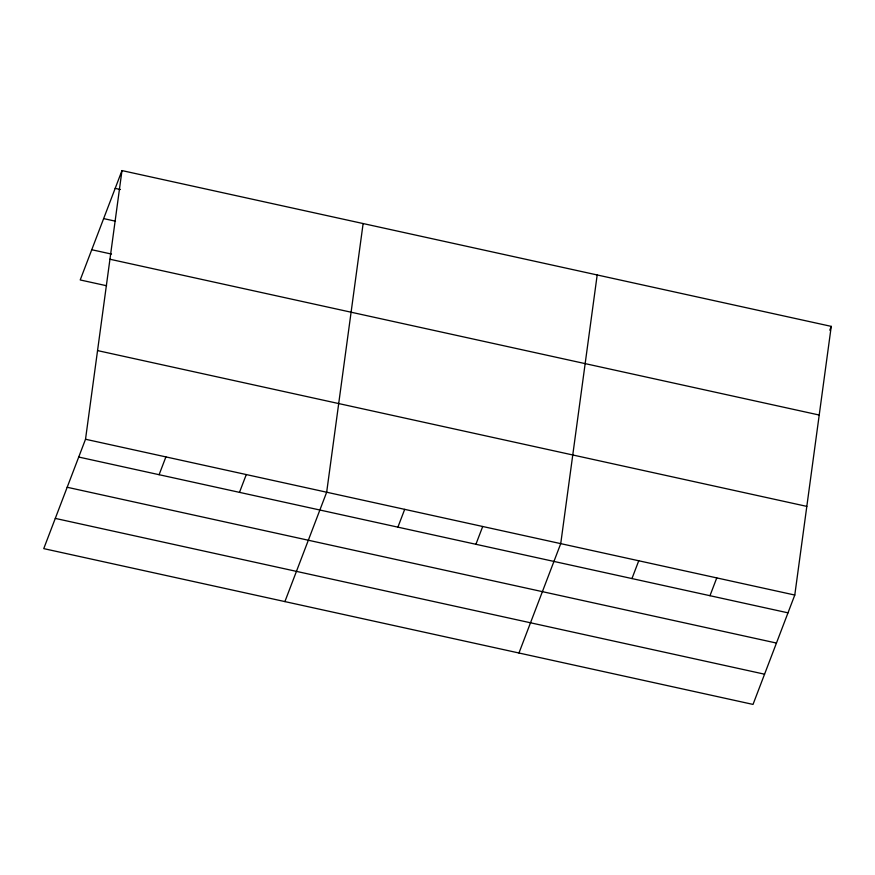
<?xml version="1.0" encoding="UTF-8"?>
<svg xmlns="http://www.w3.org/2000/svg" width="875" height="875" viewBox="0 0 875 875"><rect width="100%" height="100%" fill="white"/><g stroke="black" fill="none" stroke-linecap="round" stroke-linejoin="round"><path stroke-width="1.31" d="M85.52 439.25L121.975 170.581L831.25 326.375L794.784 595.044L753.025 704.419L43.75 548.625L85.52 439.25L794.784 595.044M363.125 223.552L326.67 492.22L284.9 601.595M597.188 274.958L560.733 543.638L518.962 653.012M121.975 170.581L80.216 279.956L106.564 285.742M159.108 474.698L165.9 456.903M239.488 492.352L246.28 474.567M397.895 527.155L404.688 509.359M475.913 544.283L482.705 526.498M631.958 578.561L638.75 560.766M709.975 595.7L716.767 577.905M829.795 330.192L831.25 326.375M115.183 188.377L120.455 189.525M103.644 218.597L115.5 221.2M91.755 249.736L111.519 254.078M109.944 259.241L819.219 415.034M97.552 350.591L806.816 506.384M78.717 457.045L787.992 612.839M67.178 487.266L776.453 643.059M55.289 518.405L764.564 674.198"/></g></svg>
